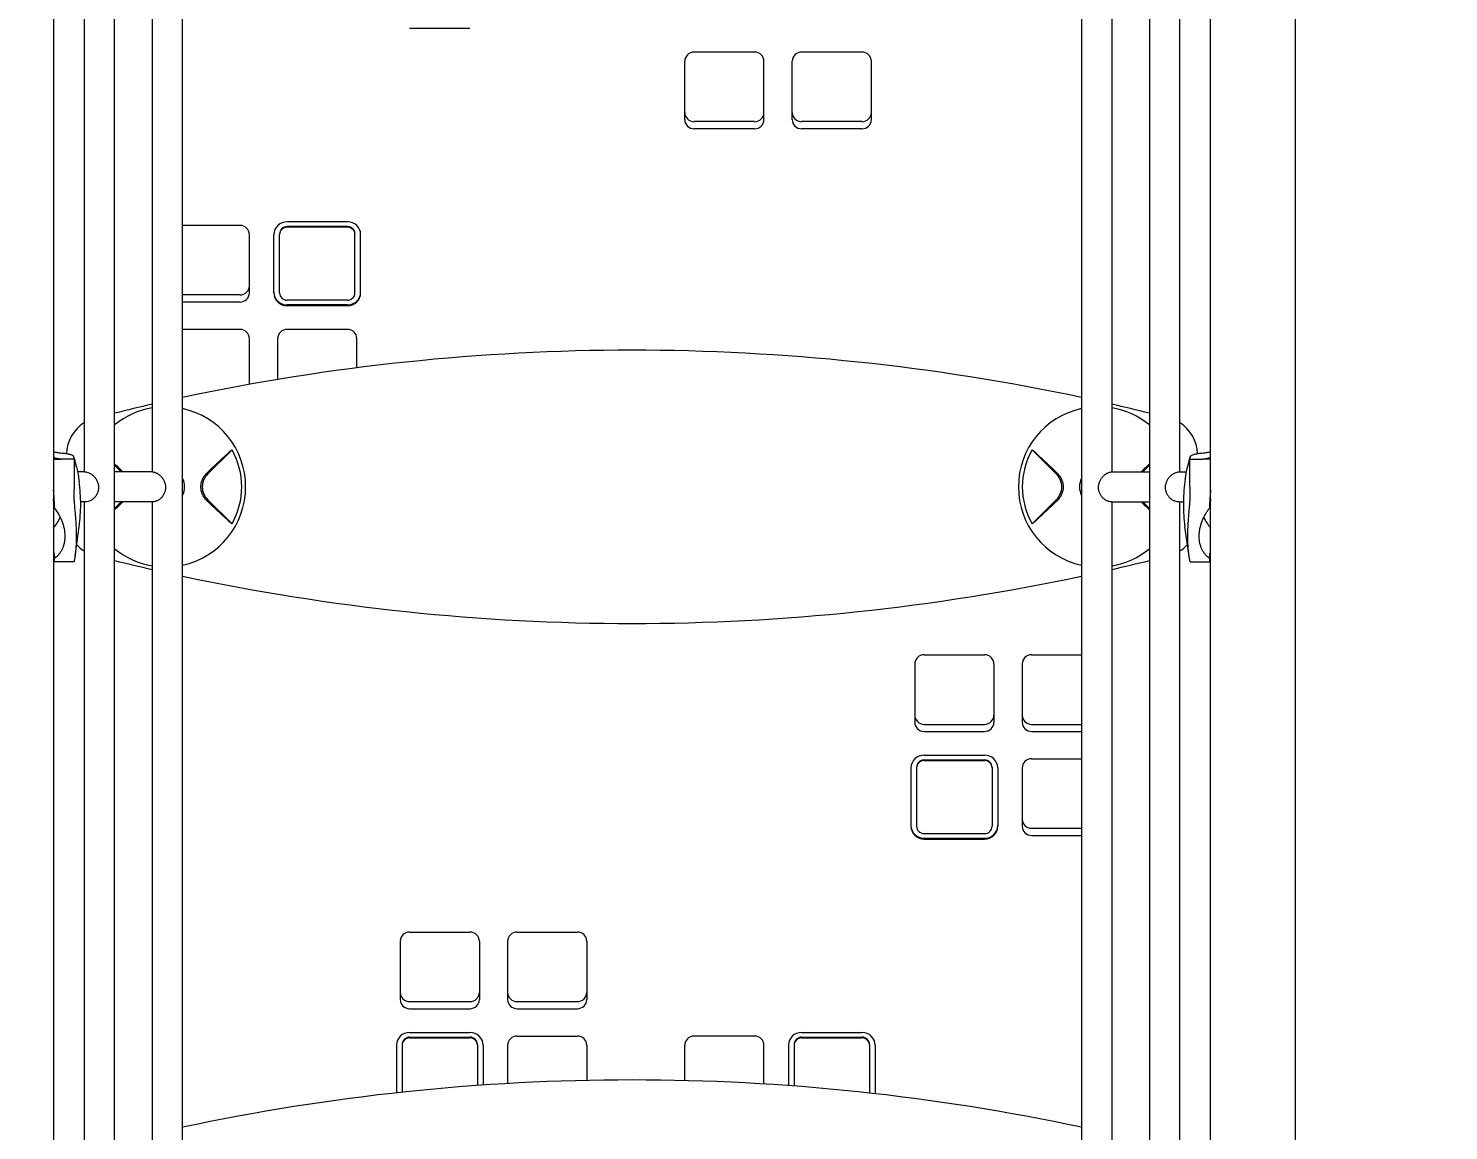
# Model space of a CAD drawing. Extents: x -13189 to 8473, y -8565 to 17872.
# Drawn here: x 880 to 1633, y -676 to -91 of the extents above; entities that cross this region are included whole.
import ezdxf

# ---------------------------------------------------------------- set-up
doc = ezdxf.new("R2010")
doc.units = 0
doc.header["$LTSCALE"] = 5
doc.header["$PDMODE"] = 33
doc.header["$PDSIZE"] = 20
for name, color, linetype in [('PRODUCT', 3, 'CONTINUOUS'), ('REFERENCE', 9, 'CONTINUOUS'), ('REVIEW_REQUIRED', 30, 'CONTINUOUS')]:
    doc.layers.add(name, color=color, linetype=linetype)
doc.styles.add('LG1', font='arial.ttf', dxfattribs={"height": 185})
doc.dimstyles.new('LG_DIM', dxfattribs={"dimtxt": 185, "dimasz": 120, "dimexe": 50, "dimexo": 1, "dimgap": 50, "dimtad": 1, "dimdec": 0, "dimrnd": 10, "dimtxsty": 'LG1', "dimcen": 2.5, "dimclrt": 4, "dimadec": 4, "dimazin": 3, "dimtfac": 1, "dimtdec": 1, "dimtmove": 0, "dimatfit": 3, "dimarcsym": 0})

# ---------------------------------------------------------------- blocks, each defined once
blk = doc.blocks.new('*D4')
at = {"layer": 'REFERENCE', "color": 0, "transparency": 16777216}
for p in [(7074.4, -285.09), (-5530, -747.5), (7074.4, -7182.74)]:
    blk.add_point(p, dxfattribs=at)
at = {"layer": 'REVIEW_REQUIRED', "color": 0, "lineweight": -2, "transparency": 16777216}
for p, q in [((7074.4, -286.09), (7074.4, -7232.74)), ((-5530, -748.5), (-5530, -7232.74)), ((-5410, -7182.74), (134.08, -7182.74)), ((6954.4, -7182.74), (1410.33, -7182.74))]:
    blk.add_line(p, q, dxfattribs=at)
at = {"layer": 'REVIEW_REQUIRED', "color": 0, "transparency": 16777216}
for points in [[(-5410, -7162.74), (-5410, -7202.74), (-5530, -7182.74)], [(6954.4, -7162.74), (6954.4, -7202.74), (7074.4, -7182.74)]]:
    blk.add_solid(points, dxfattribs=at)
at = {"layer": 'REVIEW_REQUIRED', "color": 4, "transparency": 16777216, "char_height": 185, "attachment_point": 5, "style": 'LG1'}
for s, insert in [('\\A1;12600 mm', (772.2, -7038.28)), ('\\A1;[41\'-4{\\H1.000000x;\\S5/8;}"]', (772.2, -7476.53))]:
    blk.add_mtext(s, dxfattribs=dict(at, insert=insert))
blk = doc.blocks.new('*D5')
at = {"layer": 'REFERENCE', "color": 0, "transparency": 16777216}
for p in [(3900, 7859.68), (-2500, -5459.68), (7695.79, -5459.68)]:
    blk.add_point(p, dxfattribs=at)
at = {"layer": 'REVIEW_REQUIRED', "color": 0, "lineweight": -2, "transparency": 16777216}
for p, q in [((3901, 7859.68), (7745.79, 7859.68)), ((7695.79, 7739.68), (7695.79, 3779.28)), ((7695.79, -5339.68), (7695.79, 3130.67)), ((-2499, -5459.68), (7745.79, -5459.68))]:
    blk.add_line(p, q, dxfattribs=at)
at = {"layer": 'REVIEW_REQUIRED', "color": 0, "transparency": 16777216}
for points in [[(7675.79, 7739.68), (7715.79, 7739.68), (7695.79, 7859.68)], [(7675.79, -5339.68), (7715.79, -5339.68), (7695.79, -5459.68)]]:
    blk.add_solid(points, dxfattribs=at)
at = {"layer": 'REVIEW_REQUIRED', "color": 4, "transparency": 16777216, "insert": (7695.79, 3454.98), "char_height": 185, "attachment_point": 5, "style": 'LG1'}
blk.add_mtext('\\A1;13320 mm\\P [43\'-8 13/16"]', dxfattribs=at)
blk = doc.blocks.new('*D6')
at = {"layer": 'REFERENCE', "color": 0, "transparency": 16777216}
for p in [(3300, 5864.75), (-6041.13, -3464.75), (-3100, -3464.75)]:
    blk.add_point(p, dxfattribs=at)
at = {"layer": 'REVIEW_REQUIRED', "color": 0, "lineweight": -2, "transparency": 16777216}
for p, q in [((3299, 5864.75), (-6091.13, 5864.75)), ((-6041.13, 5744.75), (-6041.13, 2569.99)), ((-6041.13, -3344.75), (-6041.13, 1921.38)), ((-3101, -3464.75), (-6091.13, -3464.75))]:
    blk.add_line(p, q, dxfattribs=at)
at = {"layer": 'REVIEW_REQUIRED', "color": 0, "transparency": 16777216}
for points in [[(-6061.13, 5744.75), (-6021.13, 5744.75), (-6041.13, 5864.75)], [(-6061.13, -3344.75), (-6021.13, -3344.75), (-6041.13, -3464.75)]]:
    blk.add_solid(points, dxfattribs=at)
at = {"layer": 'REVIEW_REQUIRED', "color": 4, "transparency": 16777216, "insert": (-6041.13, 2245.68), "char_height": 185, "attachment_point": 5, "style": 'LG1'}
blk.add_mtext('\\A1;9330 mm\\P [30\'-7 9/16"]', dxfattribs=at)
blk = doc.blocks.new('*D7')
at = {"layer": 'REFERENCE', "color": 0, "transparency": 16777216}
for p in [(5382.03, 8873.35), (-4227.53, -147.5), (5382.03, -564.99)]:
    blk.add_point(p, dxfattribs=at)
at = {"layer": 'REVIEW_REQUIRED', "color": 0, "lineweight": -2, "transparency": 16777216}
for p, q in [((-4227.53, -146.5), (-4227.53, 8923.35)), ((5382.03, -563.99), (5382.03, 8923.35)), ((-4107.53, 8873.35), (118.72, 8873.35)), ((5262.03, 8873.35), (1506.78, 8873.35))]:
    blk.add_line(p, q, dxfattribs=at)
at = {"layer": 'REVIEW_REQUIRED', "color": 0, "transparency": 16777216}
for points in [[(-4107.53, 8893.35), (-4107.53, 8853.35), (-4227.53, 8873.35)], [(5262.03, 8893.35), (5262.03, 8853.35), (5382.03, 8873.35)]]:
    blk.add_solid(points, dxfattribs=at)
at = {"layer": 'REVIEW_REQUIRED', "color": 4, "transparency": 16777216, "insert": (812.75, 8873.35), "char_height": 185, "attachment_point": 5, "style": 'LG1'}
blk.add_mtext('\\A1;9610 mm\\P [31\'-6 5/8"]', dxfattribs=at)
blk = doc.blocks.new('Variteemalayerit')
at = {"layer": 'REVIEW_REQUIRED', "invisible_edges": 15}
blk.add_3dface([(-10000, -10000, -5), (10000, -10000, -5), (10000, 10000, -5), (-10000, 10000, -5)], dxfattribs=at)
blk = doc.blocks.new('*D9')
at = {"layer": 'REFERENCE', "color": 0, "transparency": 16777216}
for p in [(7074.4, -286.09), (-5727.53, -747.5), (7074.4, -8119.37)]:
    blk.add_point(p, dxfattribs=at)
at = {"layer": 'REVIEW_REQUIRED', "color": 0, "lineweight": -2, "transparency": 16777216}
for p, q in [((7074.4, -287.09), (7074.4, -8169.37)), ((-5727.53, -748.5), (-5727.53, -8169.37)), ((-5607.53, -8119.37), (24.08, -8119.37)), ((6954.4, -8119.37), (1322.8, -8119.37))]:
    blk.add_line(p, q, dxfattribs=at)
at = {"layer": 'REVIEW_REQUIRED', "color": 0, "transparency": 16777216}
for points in [[(-5607.53, -8099.37), (-5607.53, -8139.37), (-5727.53, -8119.37)], [(6954.4, -8099.37), (6954.4, -8139.37), (7074.4, -8119.37)]]:
    blk.add_solid(points, dxfattribs=at)
at = {"layer": 'REVIEW_REQUIRED', "color": 4, "transparency": 16777216, "char_height": 185, "attachment_point": 5, "style": 'LG1'}
for s, insert in [('\\A1;12800 mm', (673.44, -7974.92)), ('\\A1;[42\'-0 3/8"]', (673.44, -8289.13))]:
    blk.add_mtext(s, dxfattribs=dict(at, insert=insert))

msp = doc.modelspace()

# ---------------------------------------------------------------- linework, layer by layer
at = {"layer": 'PRODUCT', "linetype": 'Continuous', "lineweight": 0}
for p, q in [((893, 783.95), (893, -1473.5)), ((1507, -1473.5), (1507, 783.95)), ((1552, -1473.5), (1552, 783.95)), ((925.5, -1115.87), (925.5, 450.58)), ((961.5, -1114.25), (961.5, 448.95)), ((1438.5, 448.95), (1438.5, -1114.25)), ((1474.5, 450.58), (1474.5, -1115.87)), ((909.5, -325.85), (909.5, 45.44)), ((945.5, -325.86), (945.5, 45.44)), ((1454.5, 45.44), (1454.5, -325.86)), ((1490.5, 45.44), (1490.5, -325.85)), ((1114, -90.53), (1082, -90.53)), ((1265, -103.11), (1233, -103.11)), ((1322, -103.11), (1290, -103.11)), ((1228, -138.94), (1228, -107.95)), ((1270, -138.94), (1270, -107.95)), ((1285, -138.94), (1285, -107.95)), ((1327, -138.94), (1327, -107.95)), ((1265, -140.03), (1233, -140.03)), ((1322, -140.03), (1290, -140.03)), ((1265, -143.78), (1233, -143.78)), ((1322, -143.78), (1290, -143.78)), ((992, -195.1), (961.5, -195.1)), ((1049, -193.16), (1017, -193.16)), ((1049, -195.69), (1017, -195.69)), ((997, -230.92), (997, -199.94)), ((1010, -230.92), (1010, -199.94)), ((1013, -199.56), (1013, -199.94)), ((1013, -230.92), (1013, -199.94)), ((1049, -196.06), (1017, -196.06)), ((1053, -199.56), (1053, -199.94)), ((1053, -230.92), (1053, -199.94)), ((1056, -230.92), (1056, -199.94)), ((992, -232.01), (961.5, -232.01)), ((992, -235.76), (961.5, -235.76)), ((1049, -234.79), (1017, -234.79)), ((1049, -237.32), (1017, -237.32)), ((1049, -237.7), (1017, -237.7)), ((992, -250.29), (961.5, -250.29)), ((997, -279.49), (997, -255.13)), ((1012, -276.89), (1012, -255.13)), ((1049, -250.29), (1017, -250.29)), ((1054, -270.7), (1054, -255.13)), ((987.78, -314.14), (974.78, -327.14)), ((1425.22, -327.14), (1412.22, -314.14)), ((893, -319.15), (897.19, -319.15)), ((904.07, -319.15), (897.19, -319.15)), ((925.5, -322.42), (928.94, -325.85)), ((1471.06, -325.85), (1474.5, -322.42)), ((1495.93, -319.15), (1502.81, -319.15)), ((1507, -319.15), (1502.81, -319.15)), ((909.59, -325.85), (905.81, -325.85)), ((905.81, -325.85), (905.81, -325.85)), ((906.47, -329.79), (906.67, -331.21)), ((945.5, -325.85), (925.5, -325.85)), ((1454.5, -325.85), (1474.5, -325.85)), ((1490.41, -325.85), (1494.19, -325.85)), ((1493.53, -329.79), (1493.33, -331.21)), ((1494.19, -325.85), (1494.19, -325.85)), ((893.33, -338.91), (893, -335.37)), ((1507, -335.37), (1506.67, -338.91)), ((909.97, -341.85), (907.49, -341.85)), ((909.5, -713.15), (909.5, -341.85)), ((928.94, -341.85), (925.5, -345.29)), ((945.66, -341.85), (925.5, -341.85)), ((945.5, -713.16), (945.5, -341.85)), ((974.78, -340.57), (987.78, -353.57)), ((1412.22, -353.57), (1425.22, -340.57)), ((1454.34, -341.85), (1474.5, -341.85)), ((1454.5, -341.85), (1454.5, -713.16)), ((1474.5, -345.29), (1471.06, -341.85)), ((1490.03, -341.85), (1492.51, -341.85)), ((1490.5, -341.85), (1490.5, -713.15)), ((904.47, -370.57), (906.67, -355)), ((1495.53, -370.57), (1493.33, -355)), ((893, -372.32), (893.33, -373.47)), ((903.87, -373.61), (893.4, -373.61)), ((1496.13, -373.61), (1506.6, -373.61)), ((1506.67, -373.47), (1507, -372.32)), ((1350, -427.82), (1350, -458.81)), ((1355, -422.98), (1387, -422.98)), ((1392, -427.82), (1392, -458.81)), ((1407, -427.82), (1407, -458.81)), ((1412, -422.98), (1438.5, -422.98)), ((1355, -459.9), (1387, -459.9)), ((1355, -463.65), (1387, -463.65)), ((1412, -459.9), (1438.5, -459.9)), ((1412, -463.65), (1438.5, -463.65)), ((1355, -476.23), (1387, -476.23)), ((1355, -478.76), (1387, -478.76)), ((1355, -479.14), (1387, -479.14)), ((1412, -478.17), (1438.5, -478.17)), ((1348, -483.01), (1348, -514)), ((1351, -482.64), (1351, -483.01)), ((1351, -483.01), (1351, -514)), ((1391, -482.64), (1391, -483.01)), ((1391, -483.01), (1391, -514)), ((1394, -483.01), (1394, -514)), ((1407, -483.01), (1407, -514)), ((1355, -517.87), (1387, -517.87)), ((1412, -515.09), (1438.5, -515.09)), ((1412, -518.84), (1438.5, -518.84)), ((1355, -520.4), (1387, -520.4)), ((1355, -520.77), (1387, -520.77)), ((1082, -570.15), (1114, -570.15)), ((1139, -570.15), (1171, -570.15)), ((1077, -575), (1077, -605.98)), ((1119, -575), (1119, -605.98)), ((1134, -575), (1134, -605.98)), ((1176, -575), (1176, -605.98)), ((1082, -607.07), (1114, -607.07)), ((1139, -607.07), (1171, -607.07)), ((1082, -610.82), (1114, -610.82)), ((1139, -610.82), (1171, -610.82)), ((1082, -623.41), (1114, -623.41)), ((1139, -625.34), (1171, -625.34)), ((1265, -625.34), (1233, -625.34)), ((1290, -623.41), (1322, -623.41)), ((1075, -630.19), (1075, -655.5)), ((1078, -629.81), (1078, -630.19)), ((1078, -630.19), (1078, -655.17)), ((1082, -625.94), (1114, -625.94)), ((1082, -626.31), (1114, -626.31)), ((1118, -629.81), (1118, -630.19)), ((1118, -630.19), (1118, -651.59)), ((1121, -630.19), (1121, -651.38)), ((1134, -630.19), (1134, -650.56)), ((1176, -630.19), (1176, -648.9)), ((1228, -649), (1228, -630.19)), ((1270, -650.8), (1270, -630.19)), ((1283, -630.19), (1283, -651.67)), ((1286, -629.81), (1286, -630.19)), ((1286, -630.19), (1286, -651.89)), ((1290, -625.94), (1322, -625.94)), ((1290, -626.31), (1322, -626.31)), ((1326, -629.81), (1326, -630.19)), ((1326, -630.19), (1326, -655.61)), ((1329, -630.19), (1329, -655.94))]:
    msp.add_line(p, q, dxfattribs=at)
for centre, radius, start, end in [((1200, -1406.35), 1145, 90, 102.02257), ((1200, -1406.35), 1145, 77.97743, 90), ((1200, -1406.35), 1145, 102.84244, 103.87108), ((952.5, -333.85), 42.51, 99.47688, 129.42571), ((952.5, -333.85), 42.51, 282.22155, 77.77845), ((1447.5, -333.85), 42.51, 102.22155, 257.77845), ((1200, -1406.35), 1145, 76.12892, 77.15756), ((1447.5, -333.85), 42.51, 50.57429, 80.52312), ((920, -316.76), 20, 121.66824, 178.88475), ((1480, -316.76), 20, 1.11473, 58.33176), ((952.5, -333.85), 40.42, 330.80251, 29.19749), ((1447.5, -333.85), 40.42, 150.80251, 209.19749), ((952.5, -333.85), 10.1, 360, 26.98958), ((981.5, -333.85), 9.5, 135, 180), ((1418.5, -333.85), 9.5, 0, 45), ((1447.5, -333.85), 10.1, 153.01042, 180), ((952.5, -333.85), 10.1, 333.01042, 360), ((981.5, -333.85), 9.5, 180, 225), ((1418.5, -333.85), 9.5, 315, 0), ((1447.5, -333.85), 10.1, 180, 206.98958), ((920, -350.95), 20, 221.56195, 221.5622), ((920, -350.95), 20, 222.78067, 238.33176), ((952.5, -333.85), 42.51, 230.57429, 260.52312), ((1447.5, -333.85), 42.51, 279.47688, 309.42571), ((1480, -350.95), 20, 301.66824, 317.21933), ((1480, -350.95), 20, 318.4378, 318.43819), ((1200, 738.65), 1145, 256.12892, 257.15756), ((1200, 738.65), 1145, 282.84244, 283.87108), ((1200, 738.65), 1145, 257.97743, 282.02257), ((1200, -1793.65), 1145, 90, 102.02257), ((1200, -1793.65), 1145, 77.97743, 90)]:
    msp.add_arc(centre, radius, start, end, dxfattribs=at)
for centre, major_axis, start_param, end_param in [((1233, -107.95), (5, 0), 1.570796, 3.141593), ((1265, -107.95), (5, 0), 0, 1.570796), ((1290, -107.95), (5, 0), 1.570796, 3.141593), ((1322, -107.95), (5, 0), 0, 1.570796), ((1233, -135.19), (5, 0), 3.141593, 4.712389), ((1265, -135.19), (5, 0), 4.712389, 6.283185), ((1290, -135.19), (5, 0), 3.141593, 4.712389), ((1322, -135.19), (5, 0), 4.712389, 6.283185), ((1233, -138.94), (5, 0), 3.141593, 4.712389), ((1265, -138.94), (5, 0), 4.712389, 6.283185), ((1290, -138.94), (5, 0), 3.141593, 4.712389), ((1322, -138.94), (5, 0), 4.712389, 6.283185), ((992, -199.94), (5, 0), 0, 1.570796), ((1017, -199.94), (7, 0), 1.570796, 3.141593), ((1017, -199.56), (4, 0), 1.570796, 3.141593), ((1049, -199.94), (7, 0), 0, 1.570796), ((1049, -199.56), (4, 0), 0, 1.570796), ((1017, -199.94), (4, 0), 1.570796, 3.141593), ((1049, -199.94), (4, 0), 0, 1.570796), ((992, -227.17), (5, 0), 4.712389, 6.283185), ((992, -230.92), (5, 0), 4.712389, 6.283185), ((1017, -230.55), (7, 0), 3.141593, 4.712389), ((1017, -230.92), (7, 0), 3.141593, 4.712389), ((1017, -230.92), (4, 0), 3.141593, 4.712389), ((1049, -230.55), (7, 0), 4.712389, 6.283185), ((1049, -230.92), (4, 0), 4.712389, 6.283185), ((1049, -230.92), (7, 0), 4.712389, 6.283185), ((992, -255.13), (5, 0), 0, 1.570796), ((1017, -255.13), (5, 0), 1.570796, 3.141593), ((1049, -255.13), (5, 0), 0, 1.570796), ((816.67, -343.1), (90.83, 0), 0, 0.135663), ((1583.33, -343.1), (-90.83, 0), 6.147522, 6.283185), ((816.67, -343.1), (90.83, 0), 6.147522, 6.283185), ((1583.33, -343.1), (-90.83, 0), 0, 0.135663), ((878.5, -343.1), (19.4, 0), 5.556401, 5.910906), ((1521.5, -343.1), (-19.4, 0), 0.372276, 0.726784), ((1355, -427.82), (-5, 0), 4.712389, 6.283185), ((1387, -427.82), (-5, 0), 3.141593, 4.712389), ((1412, -427.82), (-5, 0), 4.712389, 6.283185), ((1355, -455.06), (-5, 0), 0, 1.570796), ((1355, -458.81), (-5, 0), 0, 1.570796), ((1387, -455.06), (-5, 0), 1.570796, 3.141593), ((1387, -458.81), (-5, 0), 1.570796, 3.141593), ((1412, -455.06), (-5, 0), 0, 1.570796), ((1412, -458.81), (-5, 0), 0, 1.570796), ((1355, -483.01), (-7, 0), 4.712389, 6.283185), ((1355, -482.64), (-4, 0), 4.712389, 6.283185), ((1355, -483.01), (-4, 0), 4.712389, 6.283185), ((1387, -483.01), (-7, 0), 3.141593, 4.712389), ((1387, -482.64), (-4, 0), 3.141593, 4.712389), ((1387, -483.01), (-4, 0), 3.141593, 4.712389), ((1412, -483.01), (-5, 0), 4.712389, 6.283185), ((1412, -510.25), (-5, 0), 0, 1.570796), ((1355, -513.62), (-7, 0), 0, 1.570796), ((1355, -514), (-7, 0), 0, 1.570796), ((1355, -514), (-4, 0), 0, 1.570796), ((1387, -513.62), (-7, 0), 1.570796, 3.141593), ((1387, -514), (-4, 0), 1.570796, 3.141593), ((1387, -514), (-7, 0), 1.570796, 3.141593), ((1412, -514), (-5, 0), 0, 1.570796), ((1082, -575), (-5, 0), 4.712389, 6.283185), ((1114, -575), (-5, 0), 3.141593, 4.712389), ((1139, -575), (-5, 0), 4.712389, 6.283185), ((1171, -575), (-5, 0), 3.141593, 4.712389), ((1082, -602.23), (-5, 0), 0, 1.570796), ((1114, -602.23), (-5, 0), 1.570796, 3.141593), ((1139, -602.23), (-5, 0), 0, 1.570796), ((1171, -602.23), (-5, 0), 1.570796, 3.141593), ((1082, -605.98), (-5, 0), 0, 1.570796), ((1114, -605.98), (-5, 0), 1.570796, 3.141593), ((1139, -605.98), (-5, 0), 0, 1.570796), ((1171, -605.98), (-5, 0), 1.570796, 3.141593), ((1082, -630.19), (-7, 0), 4.712389, 6.283185), ((1114, -630.19), (-7, 0), 3.141593, 4.712389), ((1139, -630.19), (-5, 0), 4.712389, 6.283185), ((1171, -630.19), (-5, 0), 3.141593, 4.712389), ((1233, -630.19), (-5, 0), 4.712389, 6.283185), ((1265, -630.19), (-5, 0), 3.141593, 4.712389), ((1290, -630.19), (-7, 0), 4.712389, 6.283185), ((1322, -630.19), (-7, 0), 3.141593, 4.712389), ((1082, -629.81), (-4, 0), 4.712389, 6.283185), ((1082, -630.19), (-4, 0), 4.712389, 6.283185), ((1114, -629.81), (-4, 0), 3.141593, 4.712389), ((1114, -630.19), (-4, 0), 3.141593, 4.712389), ((1290, -629.81), (-4, 0), 4.712389, 6.283185), ((1290, -630.19), (-4, 0), 4.712389, 6.283185), ((1322, -629.81), (-4, 0), 3.141593, 4.712389), ((1322, -630.19), (-4, 0), 3.141593, 4.712389)]:
    msp.add_ellipse(centre, major_axis=major_axis, ratio=0.968246, start_param=start_param, end_param=end_param, dxfattribs=at)
for points, weights in [([(893, -315.15), (893.13, -315.2), (893.26, -315.25), (893.4, -315.3)], [0.993179669495, 0.995297331129, 0.997570774631, 1]), ([(1506.6, -315.3), (1506.74, -315.25), (1506.87, -315.2), (1507, -315.15)], [1, 0.997570774631, 0.995297331129, 0.993179669495]), ([(897.19, -319.15), (895.75, -319.15), (894.33, -318.86), (893, -318.26)], [1, 0.963416741903, 0.942185900966, 0.936307477188]), ([(904.07, -319.15), (904.08, -325.75), (904.02, -332.34), (903.86, -338.91)], [1, 0.99951768639, 0.99951768639, 1]), ([(1496.14, -338.91), (1495.98, -332.34), (1495.92, -325.75), (1495.93, -319.15)], [1, 0.99951768639, 0.99951768639, 1]), ([(1507, -318.26), (1505.67, -318.86), (1504.25, -319.15), (1502.81, -319.15)], [0.936307406517, 0.942185819623, 0.963416684117, 1]), ([(893.65, -345.16), (893.56, -342.35), (893.45, -340.21), (893.33, -338.91)], [1, 0.973269229067, 0.973269229067, 1]), ([(1506.67, -338.91), (1506.55, -340.21), (1506.44, -342.35), (1506.35, -345.16)], [1, 0.973269229067, 0.973269229067, 1]), ([(893.65, -345.16), (893.44, -343.55), (893.22, -341.92), (893, -340.29)], [1, 0.999553768953, 0.999244719996, 0.999072853129]), ([(1507, -340.29), (1506.78, -341.92), (1506.56, -343.55), (1506.35, -345.16)], [0.999072853129, 0.999244719996, 0.999553768953, 1]), ([(893, -367.39), (893.22, -368.89), (893.44, -370.37), (893.65, -371.84)], [0.999072853129, 0.999244719996, 0.999553768953, 1]), ([(1506.35, -371.84), (1506.56, -370.37), (1506.78, -368.89), (1507, -367.39)], [1, 0.999553768953, 0.999244719996, 0.999072853129]), ([(893.33, -373.47), (893.45, -373.89), (893.56, -373.33), (893.65, -371.84)], [1, 0.973269229067, 0.973269229067, 1]), ([(1506.35, -371.84), (1506.44, -373.33), (1506.55, -373.89), (1506.67, -373.47)], [1, 0.973269229067, 0.973269229067, 1])]:
    msp.add_rational_spline(points, weights, degree=3, dxfattribs=at)
for points, knots in [([(896.9, -316.02), (896.32, -315.98), (895.73, -315.9), (894.56, -315.67), (893.97, -315.51), (893.4, -315.3)], [0, 0, 0, 0, 0.001800625, 0.001800625, 0.00360125, 0.00360125, 0.00360125, 0.00360125]), ([(903.93, -318), (903.9, -317.77), (903.71, -317.56), (903.27, -317.29), (903.18, -317.24), (902.96, -317.14), (902.85, -317.09), (902.48, -316.95), (902.2, -316.86), (901.73, -316.72), (901.56, -316.68), (901.21, -316.6), (901.04, -316.56), (900.48, -316.45), (900.08, -316.38), (899.24, -316.25), (898.79, -316.19), (897.87, -316.1), (897.39, -316.05), (896.9, -316.02)], [0, 0, 0, 0, 0.00305771, 0.00305771, 0.00382214, 0.00382214, 0.00458657, 0.00458657, 0.00611543, 0.00611543, 0.00687986, 0.00687986, 0.00764428, 0.00764428, 0.00917314, 0.00917314, 0.010702, 0.010702, 0.01223085, 0.01223085, 0.01223085, 0.01223085]), ([(985.31, -316.28), (985.79, -315.84), (986.24, -315.43), (986.86, -314.89), (987.06, -314.72), (987.44, -314.41), (987.62, -314.27), (987.78, -314.14)], [0.000000486, 0.000000486, 0.000000486, 0.000000486, 0.002114988, 0.002114988, 0.003172238, 0.003172238, 0.004229489, 0.004229489, 0.004229489, 0.004229489]), ([(1412.22, -314.14), (1412.55, -314.4), (1412.92, -314.71), (1413.54, -315.25), (1413.76, -315.44), (1414.22, -315.85), (1414.45, -316.06), (1414.69, -316.28)], [0.000000242, 0.000000242, 0.000000242, 0.000000242, 0.002114103, 0.002114103, 0.003171033, 0.003171033, 0.004227963, 0.004227963, 0.004227963, 0.004227963]), ([(1503.1, -316.02), (1502.11, -316.09), (1501.2, -316.19), (1500.14, -316.34), (1499.93, -316.38), (1499.53, -316.45), (1499.34, -316.48), (1498.78, -316.6), (1498.44, -316.68), (1497.81, -316.85), (1497.53, -316.95), (1497.03, -317.14), (1496.82, -317.24), (1496.56, -317.4), (1496.48, -317.45), (1496.35, -317.56), (1496.29, -317.61), (1496.14, -317.77), (1496.09, -317.88), (1496.07, -318)], [0, 0, 0, 0, 0.00305836, 0.00305836, 0.00382296, 0.00382296, 0.00458755, 0.00458755, 0.00611673, 0.00611673, 0.00764591, 0.00764591, 0.00917509, 0.00917509, 0.00993969, 0.00993969, 0.01070428, 0.01070428, 0.01223346, 0.01223346, 0.01223346, 0.01223346]), ([(1506.6, -315.3), (1506.03, -315.51), (1505.45, -315.66), (1504.28, -315.9), (1503.68, -315.98), (1503.1, -316.02)], [0, 0, 0, 0, 0.001801452, 0.001801452, 0.003602904, 0.003602904, 0.003602904, 0.003602904]), ([(905.29, -323.31), (905.21, -322.95), (905.13, -322.59), (904.96, -321.87), (904.87, -321.51), (904.69, -320.79), (904.6, -320.43), (904.41, -319.71), (904.31, -319.35), (904.12, -318.64), (904.01, -318.28), (903.91, -317.93)], [0.21130103, 0.21130103, 0.21130103, 0.21130103, 0.22387831, 0.22387831, 0.2364556, 0.2364556, 0.24903289, 0.24903289, 0.26161017, 0.26161017, 0.27407984, 0.27407984, 0.27407984, 0.27407984]), ([(905.29, -323.31), (905.68, -325.09), (906.02, -326.86), (906.35, -329), (906.41, -329.4), (906.46, -329.79)], [0, 0, 0, 0, 5.601948, 5.601948, 6.854199, 6.854199, 6.854199, 6.854199]), ([(1496.09, -317.92), (1495.99, -318.28), (1495.89, -318.63), (1495.69, -319.35), (1495.59, -319.71), (1495.4, -320.43), (1495.31, -320.79), (1495.13, -321.51), (1495.04, -321.87), (1494.87, -322.59), (1494.79, -322.95), (1494.71, -323.31)], [2.86740473, 2.86740473, 2.86740473, 2.86740473, 2.87998211, 2.87998211, 2.89255949, 2.89255949, 2.90513687, 2.90513687, 2.91771425, 2.91771425, 2.93029163, 2.93029163, 2.93029163, 2.93029163]), ([(909.59, -325.85), (909.65, -325.85), (909.76, -325.86), (910.09, -325.89), (910.36, -325.93), (911.02, -326.08), (911.42, -326.21), (912.05, -326.48), (912.26, -326.59), (912.69, -326.82), (912.92, -326.96), (913.37, -327.26), (913.59, -327.43), (914.03, -327.79), (914.23, -327.99), (914.81, -328.56), (915.16, -328.99), (915.79, -329.92), (916.06, -330.42), (916.5, -331.46), (916.67, -332), (916.87, -332.98), (916.92, -333.42), (916.94, -333.85)], [37.511424, 37.511424, 37.511424, 37.511424, 38.850119, 38.850119, 40.731526, 40.731526, 42.612932, 42.612932, 43.436618, 43.436618, 44.260303, 44.260303, 45.083989, 45.083989, 45.907675, 45.907675, 47.542592, 47.542592, 49.177509, 49.177509, 50.812427, 50.812427, 52.137117, 52.137117, 52.137117, 52.137117]), ([(945.5, -325.86), (945.5, -325.86), (945.51, -325.86), (945.57, -325.87), (945.68, -325.88), (946.06, -325.94), (946.31, -326), (946.94, -326.19), (947.31, -326.33), (947.91, -326.62), (948.11, -326.73), (948.51, -326.98), (948.73, -327.12), (949.15, -327.43), (949.36, -327.6), (949.77, -327.96), (949.96, -328.16), (950.49, -328.73), (950.82, -329.15), (951.41, -330.06), (951.66, -330.55), (952.07, -331.55), (952.22, -332.08), (952.41, -333.02), (952.45, -333.44), (952.47, -333.85)], [35.302261, 35.302261, 35.302261, 35.302261, 35.898403, 35.898403, 37.727888, 37.727888, 39.557374, 39.557374, 41.386859, 41.386859, 42.184428, 42.184428, 42.981996, 42.981996, 43.779565, 43.779565, 44.577133, 44.577133, 46.146249, 46.146249, 47.715364, 47.715364, 49.284479, 49.284479, 50.543619, 50.543619, 50.543619, 50.543619]), ([(971.28, -333.85), (971.28, -333.52), (971.3, -333.19), (971.37, -332.52), (971.42, -332.18), (971.62, -331.19), (971.82, -330.56), (972.34, -329.33), (972.67, -328.74), (973.42, -327.64), (973.85, -327.14), (974.32, -326.68)], [0.008164918, 0.008164918, 0.008164918, 0.008164918, 0.009167239, 0.009167239, 0.01016956, 0.01016956, 0.012174201, 0.012174201, 0.014178842, 0.014178842, 0.016183483, 0.016183483, 0.016183483, 0.016183483]), ([(1425.68, -326.68), (1426.15, -327.14), (1426.58, -327.64), (1427.14, -328.46), (1427.32, -328.74), (1427.64, -329.33), (1427.79, -329.63), (1428.18, -330.56), (1428.38, -331.19), (1428.58, -332.18), (1428.63, -332.52), (1428.7, -333.19), (1428.72, -333.52), (1428.72, -333.85)], [0.000143327, 0.000143327, 0.000143327, 0.000143327, 0.002148725, 0.002148725, 0.003151424, 0.003151424, 0.004154123, 0.004154123, 0.006159521, 0.006159521, 0.00716222, 0.00716222, 0.008164918, 0.008164918, 0.008164918, 0.008164918]), ([(1447.53, -333.85), (1447.55, -333.44), (1447.59, -333.02), (1447.78, -332.08), (1447.93, -331.55), (1448.34, -330.55), (1448.59, -330.06), (1449.18, -329.15), (1449.51, -328.73), (1450.04, -328.16), (1450.23, -327.96), (1450.64, -327.6), (1450.85, -327.43), (1451.27, -327.12), (1451.49, -326.98), (1451.89, -326.73), (1452.09, -326.62), (1452.69, -326.33), (1453.06, -326.19), (1453.69, -326), (1453.94, -325.94), (1454.32, -325.88), (1454.43, -325.87), (1454.49, -325.86), (1454.5, -325.86), (1454.5, -325.86)], [-16.474702, -16.474702, -16.474702, -16.474702, -15.215562, -15.215562, -13.646447, -13.646447, -12.077331, -12.077331, -10.508216, -10.508216, -9.710648, -9.710648, -8.913079, -8.913079, -8.11551, -8.11551, -7.317942, -7.317942, -5.488456, -5.488456, -3.658971, -3.658971, -1.829485, -1.829485, -1.233344, -1.233344, -1.233344, -1.233344]), ([(1483.06, -333.85), (1483.08, -333.42), (1483.13, -332.98), (1483.33, -332), (1483.5, -331.46), (1483.94, -330.42), (1484.21, -329.92), (1484.84, -328.99), (1485.19, -328.56), (1485.77, -327.99), (1485.97, -327.79), (1486.41, -327.43), (1486.63, -327.26), (1487.08, -326.96), (1487.31, -326.82), (1487.74, -326.59), (1487.95, -326.48), (1488.58, -326.21), (1488.98, -326.08), (1489.64, -325.93), (1489.91, -325.89), (1490.24, -325.86), (1490.35, -325.85), (1490.41, -325.85)], [-17.049811, -17.049811, -17.049811, -17.049811, -15.725121, -15.725121, -14.090203, -14.090203, -12.455286, -12.455286, -10.820368, -10.820368, -9.996683, -9.996683, -9.172997, -9.172997, -8.349312, -8.349312, -7.525626, -7.525626, -5.64422, -5.64422, -3.762813, -3.762813, -2.424118, -2.424118, -2.424118, -2.424118]), ([(903.86, -338.91), (903.86, -339.32), (903.87, -339.82), (903.91, -340.68), (903.93, -340.99), (903.97, -341.64), (904, -341.99), (904.09, -343.1), (904.16, -343.89), (904.27, -345.18), (904.31, -345.62), (904.4, -346.54), (904.44, -347.02), (904.57, -348.46), (904.65, -349.46), (904.77, -351.01), (904.81, -351.53), (904.88, -352.6), (904.91, -353.14), (905, -354.75), (905.04, -355.82), (905.09, -357.44), (905.1, -357.98), (905.12, -359.05), (905.13, -359.58), (905.13, -360.1)], [0.0000002, 0.0000002, 0.0000002, 0.0000002, 0.00322872, 0.00322872, 0.00484298, 0.00484298, 0.00645725, 0.00645725, 0.00968577, 0.00968577, 0.01130003, 0.01130003, 0.01291429, 0.01291429, 0.01614282, 0.01614282, 0.01775708, 0.01775708, 0.01937134, 0.01937134, 0.02259987, 0.02259987, 0.02421413, 0.02421413, 0.02582839, 0.02582839, 0.02582839, 0.02582839]), ([(916.94, -333.85), (916.95, -333.96), (916.95, -334.06), (916.95, -334.69), (916.89, -335.23), (916.67, -336.32), (916.49, -336.85), (916.04, -337.87), (915.77, -338.35), (915.14, -339.22), (914.79, -339.61), (914.24, -340.11), (914.04, -340.28), (913.63, -340.59), (913.42, -340.73), (913, -340.99), (912.78, -341.11), (912.37, -341.31), (912.17, -341.39), (911.56, -341.62), (911.15, -341.72), (910.47, -341.84), (910.18, -341.85), (909.97, -341.85)], [-18.027432, -18.027432, -18.027432, -18.027432, -17.717205, -17.717205, -16.073636, -16.073636, -14.430067, -14.430067, -12.786498, -12.786498, -11.142928, -11.142928, -10.304327, -10.304327, -9.465726, -9.465726, -8.627125, -8.627125, -7.788524, -7.788524, -5.841393, -5.841393, -3.958605, -3.958605, -3.958605, -3.958605]), ([(952.47, -333.85), (952.47, -333.96), (952.47, -334.06), (952.47, -334.67), (952.42, -335.2), (952.21, -336.25), (952.06, -336.77), (951.64, -337.75), (951.38, -338.22), (950.8, -339.07), (950.47, -339.45), (949.97, -339.95), (949.78, -340.12), (949.4, -340.44), (949.2, -340.59), (948.8, -340.85), (948.6, -340.97), (948.21, -341.18), (948.03, -341.27), (947.45, -341.52), (947.07, -341.64), (946.4, -341.79), (946.12, -341.83), (945.81, -341.85), (945.72, -341.86), (945.66, -341.86)], [-17.584532, -17.584532, -17.584532, -17.584532, -17.274557, -17.274557, -15.68484, -15.68484, -14.095123, -14.095123, -12.505406, -12.505406, -10.915689, -10.915689, -10.095896, -10.095896, -9.276103, -9.276103, -8.45631, -8.45631, -7.636517, -7.636517, -5.727388, -5.727388, -3.818258, -3.818258, -2.818125, -2.818125, -2.818125, -2.818125]), ([(974.32, -341.03), (973.85, -340.57), (973.42, -340.07), (972.86, -339.25), (972.68, -338.97), (972.36, -338.38), (972.21, -338.08), (971.82, -337.15), (971.62, -336.52), (971.42, -335.53), (971.37, -335.19), (971.3, -334.52), (971.28, -334.19), (971.28, -333.85)], [0.000143327, 0.000143327, 0.000143327, 0.000143327, 0.002148725, 0.002148725, 0.003151424, 0.003151424, 0.004154123, 0.004154123, 0.006159521, 0.006159521, 0.00716222, 0.00716222, 0.008164918, 0.008164918, 0.008164918, 0.008164918]), ([(1428.72, -333.85), (1428.72, -334.19), (1428.7, -334.52), (1428.63, -335.19), (1428.58, -335.53), (1428.38, -336.52), (1428.18, -337.15), (1427.66, -338.38), (1427.33, -338.97), (1426.58, -340.07), (1426.15, -340.57), (1425.68, -341.03)], [0.008164918, 0.008164918, 0.008164918, 0.008164918, 0.009167239, 0.009167239, 0.01016956, 0.01016956, 0.012174201, 0.012174201, 0.014178842, 0.014178842, 0.016183483, 0.016183483, 0.016183483, 0.016183483]), ([(1454.34, -341.86), (1454.28, -341.86), (1454.19, -341.85), (1453.88, -341.83), (1453.6, -341.79), (1452.93, -341.64), (1452.55, -341.52), (1451.97, -341.27), (1451.79, -341.18), (1451.4, -340.97), (1451.2, -340.85), (1450.8, -340.59), (1450.6, -340.44), (1450.22, -340.12), (1450.03, -339.95), (1449.53, -339.45), (1449.2, -339.07), (1448.62, -338.22), (1448.36, -337.75), (1447.94, -336.77), (1447.79, -336.25), (1447.58, -335.2), (1447.53, -334.67), (1447.53, -334.06), (1447.53, -333.96), (1447.53, -333.85)], [36.887042, 36.887042, 36.887042, 36.887042, 37.887176, 37.887176, 39.796305, 39.796305, 41.705434, 41.705434, 42.525227, 42.525227, 43.34502, 43.34502, 44.164813, 44.164813, 44.984606, 44.984606, 46.574323, 46.574323, 48.16404, 48.16404, 49.753757, 49.753757, 51.343474, 51.343474, 51.653449, 51.653449, 51.653449, 51.653449]), ([(1490.03, -341.85), (1489.82, -341.85), (1489.53, -341.84), (1488.85, -341.72), (1488.44, -341.62), (1487.83, -341.39), (1487.63, -341.31), (1487.22, -341.11), (1487, -340.99), (1486.58, -340.73), (1486.37, -340.59), (1485.96, -340.28), (1485.76, -340.11), (1485.21, -339.61), (1484.86, -339.22), (1484.23, -338.35), (1483.96, -337.87), (1483.51, -336.85), (1483.33, -336.32), (1483.11, -335.23), (1483.05, -334.69), (1483.05, -334.06), (1483.05, -333.96), (1483.06, -333.85)], [39.045911, 39.045911, 39.045911, 39.045911, 40.928699, 40.928699, 42.875831, 42.875831, 43.714432, 43.714432, 44.553033, 44.553033, 45.391634, 45.391634, 46.230235, 46.230235, 47.873804, 47.873804, 49.517373, 49.517373, 51.160942, 51.160942, 52.804511, 52.804511, 53.114738, 53.114738, 53.114738, 53.114738]), ([(1494.87, -360.1), (1494.87, -359.06), (1494.89, -358), (1494.94, -356.38), (1494.96, -355.83), (1495.01, -354.75), (1495.03, -354.21), (1495.12, -352.61), (1495.19, -351.55), (1495.31, -349.99), (1495.35, -349.48), (1495.43, -348.48), (1495.47, -347.99), (1495.6, -346.55), (1495.68, -345.64), (1495.84, -343.9), (1495.91, -343.1), (1496, -342.01), (1496.03, -341.66), (1496.07, -341), (1496.09, -340.69), (1496.13, -339.82), (1496.14, -339.32), (1496.14, -338.91)], [0.02582839, 0.02582839, 0.02582839, 0.02582839, 0.0290553, 0.0290553, 0.03066876, 0.03066876, 0.03228222, 0.03228222, 0.03550913, 0.03550913, 0.03712259, 0.03712259, 0.03873604, 0.03873604, 0.04196296, 0.04196296, 0.04518987, 0.04518987, 0.04680333, 0.04680333, 0.04841679, 0.04841679, 0.0516437, 0.0516437, 0.0516437, 0.0516437]), ([(893.65, -345.16), (894.38, -346.14), (895.07, -347.19), (896.04, -348.9), (896.36, -349.48), (896.95, -350.71), (897.22, -351.33), (897.72, -352.61), (897.95, -353.27), (898.35, -354.61), (898.52, -355.3), (898.94, -357.36), (899.09, -358.74), (899.09, -360.1)], [0.0006161, 0.0006161, 0.0006161, 0.0006161, 0.0048042, 0.0048042, 0.00689825, 0.00689825, 0.0089923, 0.0089923, 0.01108635, 0.01108635, 0.0131804, 0.0131804, 0.0173685, 0.0173685, 0.0173685, 0.0173685]), ([(1500.91, -360.1), (1500.91, -359.76), (1500.92, -359.42), (1500.96, -358.73), (1500.98, -358.38), (1501.09, -357.35), (1501.2, -356.66), (1501.41, -355.63), (1501.49, -355.29), (1501.66, -354.6), (1501.75, -354.26), (1502.06, -353.26), (1502.28, -352.61), (1502.79, -351.32), (1503.06, -350.69), (1503.65, -349.48), (1503.96, -348.89), (1504.6, -347.76), (1504.94, -347.22), (1505.63, -346.16), (1505.99, -345.65), (1506.35, -345.16)], [0.0173685, 0.0173685, 0.0173685, 0.0173685, 0.01841269, 0.01841269, 0.01945689, 0.01945689, 0.02154529, 0.02154529, 0.02258948, 0.02258948, 0.02363368, 0.02363368, 0.02572208, 0.02572208, 0.02781047, 0.02781047, 0.02989887, 0.02989887, 0.03198726, 0.03198726, 0.03407566, 0.03407566, 0.03407566, 0.03407566]), ([(987.78, -353.57), (987.45, -353.31), (987.08, -353), (986.46, -352.46), (986.24, -352.27), (985.78, -351.86), (985.55, -351.65), (985.31, -351.43)], [0.000000242, 0.000000242, 0.000000242, 0.000000242, 0.002114103, 0.002114103, 0.003171033, 0.003171033, 0.004227963, 0.004227963, 0.004227963, 0.004227963]), ([(1414.69, -351.43), (1414.21, -351.87), (1413.76, -352.28), (1413.14, -352.82), (1412.94, -352.99), (1412.56, -353.3), (1412.38, -353.44), (1412.22, -353.57)], [0.000000486, 0.000000486, 0.000000486, 0.000000486, 0.002114988, 0.002114988, 0.003172238, 0.003172238, 0.004229489, 0.004229489, 0.004229489, 0.004229489]), ([(899.09, -360.1), (899.09, -360.45), (899.08, -360.79), (899.04, -361.46), (899.02, -361.78), (898.91, -362.76), (898.8, -363.38), (898.59, -364.3), (898.51, -364.6), (898.34, -365.18), (898.25, -365.47), (897.94, -366.3), (897.72, -366.83), (897.21, -367.82), (896.94, -368.29), (896.35, -369.17), (896.04, -369.57), (895.4, -370.32), (895.06, -370.66), (894.37, -371.29), (894.01, -371.58), (893.65, -371.84)], [0.0173685, 0.0173685, 0.0173685, 0.0173685, 0.01841269, 0.01841269, 0.01945689, 0.01945689, 0.02154529, 0.02154529, 0.02258948, 0.02258948, 0.02363368, 0.02363368, 0.02572208, 0.02572208, 0.02781047, 0.02781047, 0.02989887, 0.02989887, 0.03198726, 0.03198726, 0.03407566, 0.03407566, 0.03407566, 0.03407566]), ([(905.13, -360.1), (905.13, -361.15), (905.11, -362.16), (905.06, -363.64), (905.04, -364.12), (904.99, -365.06), (904.97, -365.52), (904.88, -366.84), (904.81, -367.66), (904.69, -368.8), (904.65, -369.16), (904.57, -369.85), (904.53, -370.17), (904.4, -371.08), (904.32, -371.6), (904.16, -372.49), (904.09, -372.84), (904, -373.22), (903.97, -373.32), (903.93, -373.48), (903.91, -373.54), (903.89, -373.59), (903.88, -373.61), (903.87, -373.61)], [0.02582839, 0.02582839, 0.02582839, 0.02582839, 0.0290553, 0.0290553, 0.03066876, 0.03066876, 0.03228222, 0.03228222, 0.03550913, 0.03550913, 0.03712259, 0.03712259, 0.03873604, 0.03873604, 0.04196296, 0.04196296, 0.04518987, 0.04518987, 0.04680333, 0.04680333, 0.04841679, 0.04841679, 0.04947519, 0.04947519, 0.04947519, 0.04947519]), ([(1496.13, -373.61), (1496.12, -373.61), (1496.11, -373.59), (1496.09, -373.54), (1496.07, -373.49), (1496.03, -373.33), (1496, -373.22), (1495.91, -372.84), (1495.84, -372.49), (1495.73, -371.84), (1495.69, -371.59), (1495.6, -371.07), (1495.56, -370.78), (1495.43, -369.87), (1495.35, -369.19), (1495.23, -368.06), (1495.19, -367.66), (1495.12, -366.83), (1495.09, -366.4), (1495, -365.08), (1494.96, -364.14), (1494.91, -362.68), (1494.9, -362.17), (1494.88, -361.15), (1494.87, -360.63), (1494.87, -360.1)], [0.00217818, 0.00217818, 0.00217818, 0.00217818, 0.00322872, 0.00322872, 0.00484298, 0.00484298, 0.00645725, 0.00645725, 0.00968577, 0.00968577, 0.01130003, 0.01130003, 0.01291429, 0.01291429, 0.01614282, 0.01614282, 0.01775708, 0.01775708, 0.01937134, 0.01937134, 0.02259987, 0.02259987, 0.02421413, 0.02421413, 0.02582839, 0.02582839, 0.02582839, 0.02582839]), ([(1506.35, -371.84), (1505.62, -371.32), (1504.93, -370.69), (1503.96, -369.57), (1503.64, -369.16), (1503.05, -368.28), (1502.78, -367.81), (1502.28, -366.82), (1502.05, -366.3), (1501.65, -365.18), (1501.48, -364.59), (1501.06, -362.76), (1500.91, -361.47), (1500.91, -360.1)], [0.0006161, 0.0006161, 0.0006161, 0.0006161, 0.0048042, 0.0048042, 0.00689825, 0.00689825, 0.0089923, 0.0089923, 0.01108635, 0.01108635, 0.0131804, 0.0131804, 0.0173685, 0.0173685, 0.0173685, 0.0173685])]:
    msp.add_open_spline(points, degree=3, knots=knots, dxfattribs=at)
for points in [[(974.32, -326.68), (978.08, -323.05), (981.74, -319.58), (985.31, -316.28)], [(1414.69, -316.28), (1418.26, -319.58), (1421.92, -323.05), (1425.68, -326.68)], [(904.07, -319.15), (904.02, -318.77), (903.97, -318.38), (903.93, -318)], [(929.82, -325.85), (928.37, -324.45), (926.93, -323.08), (925.5, -321.72)], [(1474.5, -321.72), (1473.07, -323.08), (1471.63, -324.45), (1470.18, -325.85)], [(1493.54, -329.79), (1493.84, -327.65), (1494.23, -325.49), (1494.71, -323.31)], [(1495.93, -319.15), (1495.98, -318.77), (1496.03, -318.38), (1496.07, -318)], [(906.47, -329.79), (906.47, -329.79), (906.46, -329.79), (906.46, -329.79)], [(1493.54, -329.78), (1493.54, -329.79), (1493.53, -329.79), (1493.53, -329.79)], [(925.5, -345.99), (926.93, -344.63), (928.37, -343.26), (929.82, -341.85)], [(985.31, -351.43), (981.74, -348.13), (978.08, -344.66), (974.32, -341.03)], [(1425.68, -341.03), (1421.92, -344.66), (1418.26, -348.13), (1414.69, -351.43)], [(1470.18, -341.85), (1471.63, -343.26), (1473.07, -344.63), (1474.5, -345.99)]]:
    msp.add_open_spline(points, degree=3, dxfattribs=at)

# ---------------------------------------------------------------- block references
at = {"layer": 'REVIEW_REQUIRED'}
msp.add_blockref('Variteemalayerit', (-3189.1, 7872.37), dxfattribs=at)

# ---------------------------------------------------------------- dimensions: what is measured, and where the dimension line sits
dim = msp.add_linear_dim(base=(5382.03, 8873.35), p1=(-4227.53, -147.5), p2=(5382.03, -564.99), dimstyle='LG_DIM', dxfattribs=at)
dim.commit()
dim.dimension.update_dxf_attribs({"geometry": '*D7', "text_midpoint": (812.75, 8873.35), "dimtype": 160})
for base, p1, p2, picture, middle in [((7695.79, -5459.68), (3900, 7859.68), (-2500, -5459.68), '*D5', (7695.79, 3454.98)), ((-6041.1293, -3464.7467), (3300, 5864.7467), (-3100, -3464.7467), '*D6', (-6041.1293, 2245.6832))]:
    dim = msp.add_linear_dim(base=base, p1=p1, p2=p2, angle=90, dimstyle='LG_DIM', dxfattribs=at)
    dim.commit()
    dim.dimension.update_dxf_attribs({"geometry": picture, "text_midpoint": middle, "dimtype": 160})
dim = msp.add_linear_dim(base=(7074.4, -8119.37), p1=(-5727.53, -747.5), p2=(7074.4, -286.09), dimstyle='LG_DIM', dxfattribs=at)
dim.commit()
dim.dimension.update_dxf_attribs({"geometry": '*D9', "text_midpoint": (673.44, -8119.37)})
dim = msp.add_linear_dim(base=(7074.4, -7182.74), p1=(-5530, -747.5), p2=(7074.4, -285.09), dimstyle='LG_DIM', override={"dimtxt": 185, "dimasz": 120, "dimexe": 50, "dimexo": 1, "dimgap": 50, "dimtad": 0, "dimtih": 1, "dimtoh": 1, "dimdec": 0, "dimrnd": 10, "dimlunit": 2, "dimtxsty": 'LG1', "dimclrt": 4, "dimadec": 4, "dimtdec": 0}, dxfattribs=at)
dim.commit()
dim.dimension.update_dxf_attribs({"geometry": '*D4', "text_midpoint": (772.2, -7182.74)})

doc.saveas('drawing.dxf')
